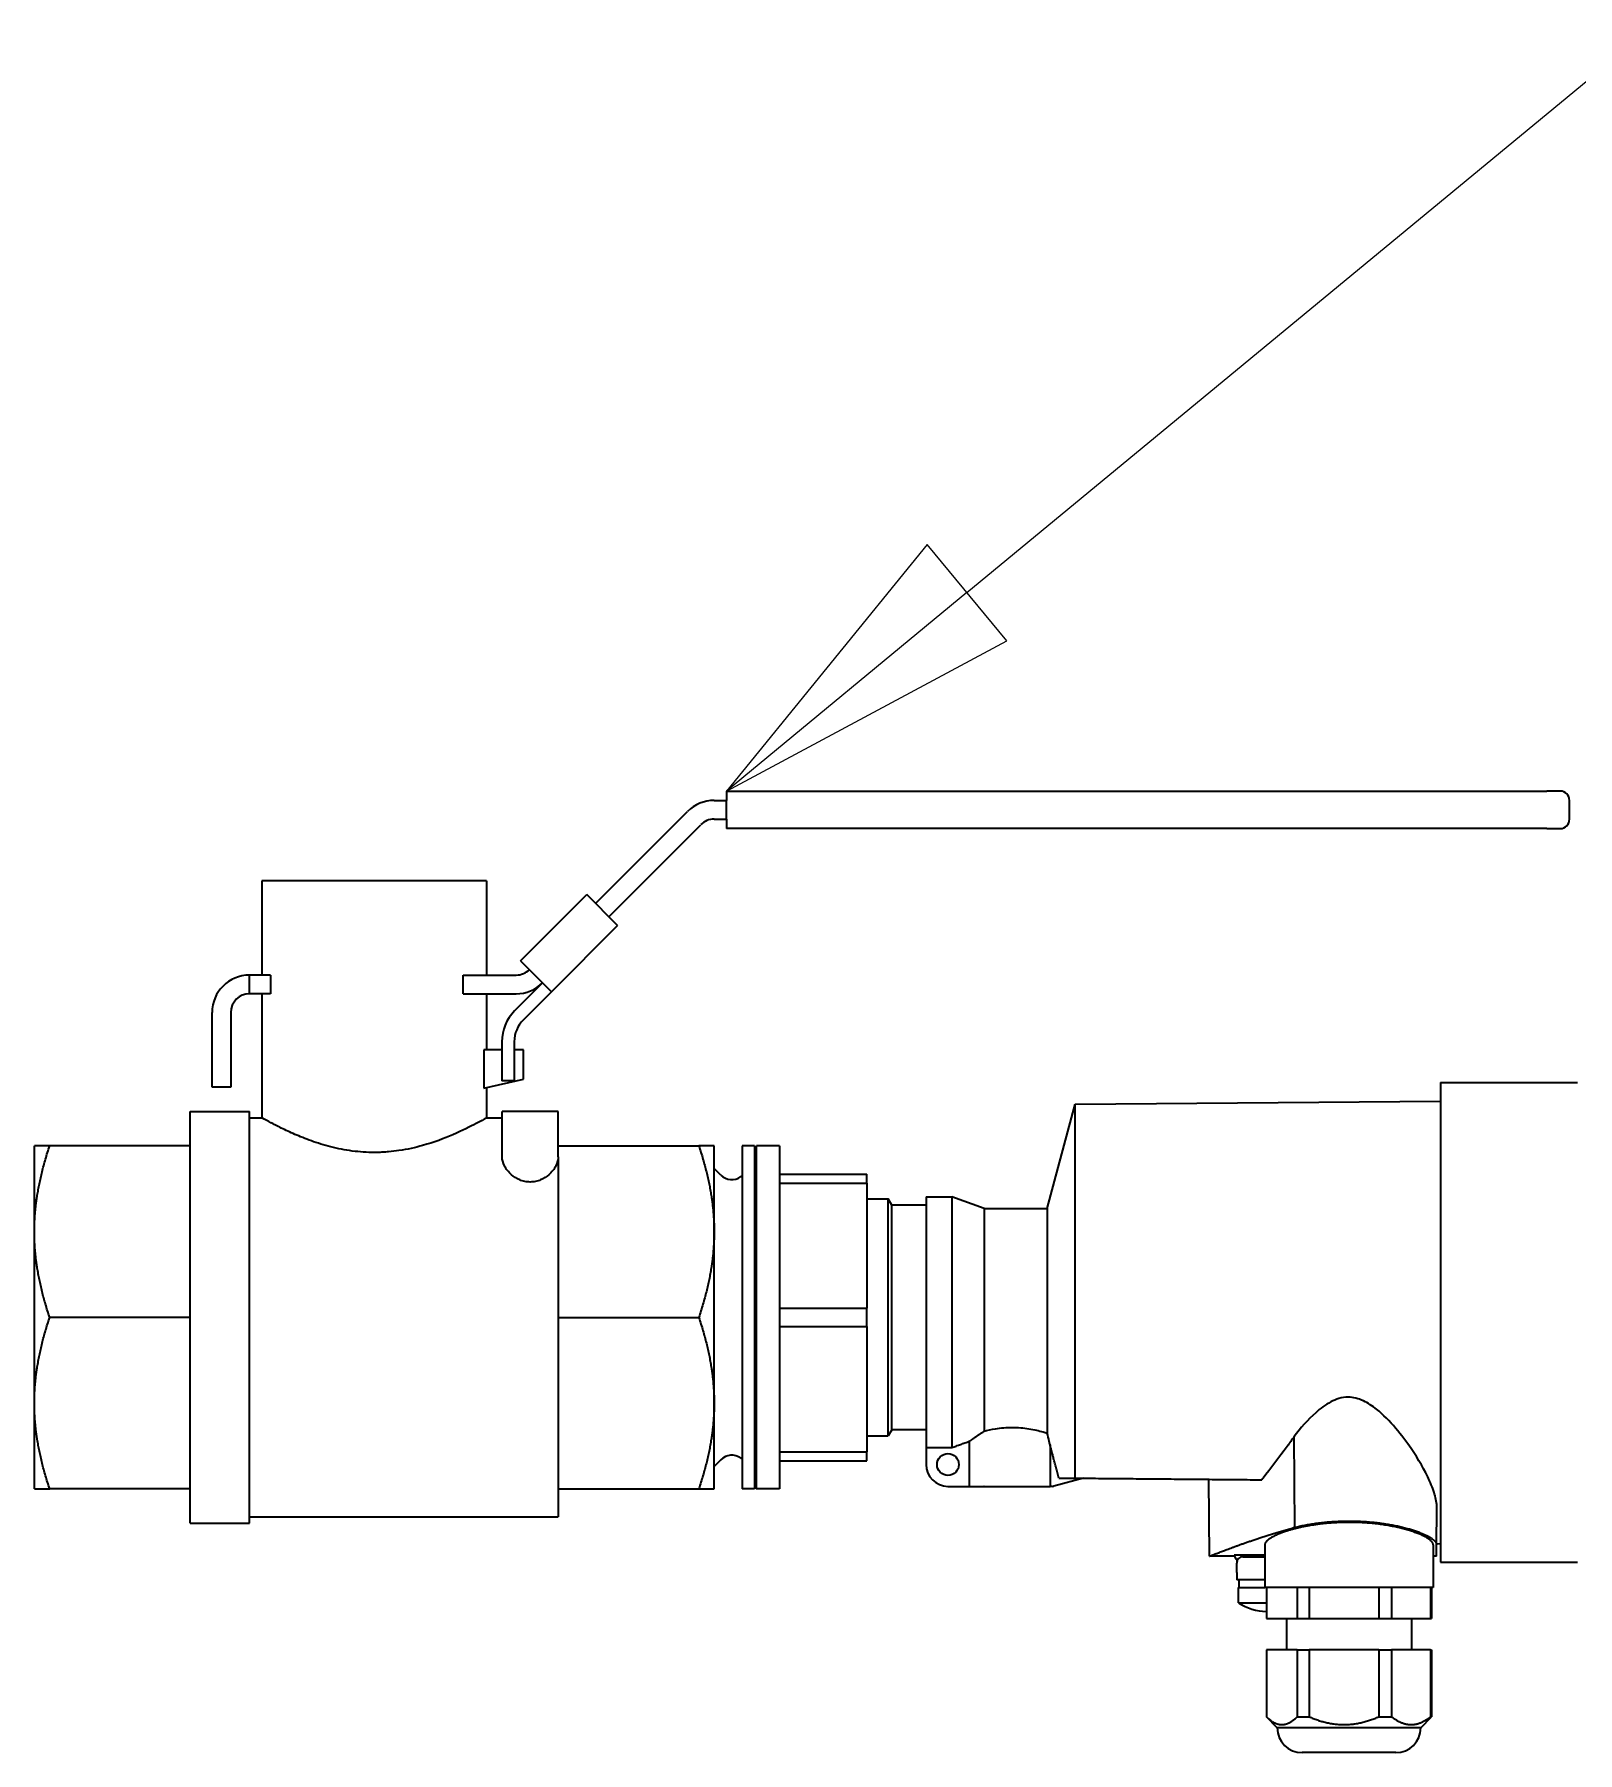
# Model space of a CAD drawing. Header units: millimetres. Extents: x 0 to 42050, y 0 to 29700.
# Drawn here: x 32366 to 32984, y 18280 to 18969 of the extents above; entities that cross this region are included whole.
import ezdxf

# ---------------------------------------------------------------- set-up
doc = ezdxf.new("R2010")
doc.units = ezdxf.units.MM
doc.header["$LTSCALE"] = 50
for name, color, linetype, lineweight in [('Hatch', 7, 'Continuous', 18), ('Symbol', 7, 'Continuous', 18), ('Visible', 7, 'Continuous', 35)]:
    doc.layers.add(name, color=color, linetype=linetype, lineweight=lineweight)
pattern_1 = [(116.24954, (0, 0), (-142.3791, -70.2122), [])]

# ---------------------------------------------------------------- blocks, each defined once
blk = doc.blocks.new('Balloon33')
at = {"layer": 'Symbol'}
for p, q in [((654.791, 374.899), (664.054, 382.547)), ((654.473, 375.284), (652.864, 373.307)), ((655.11, 374.513), (654.473, 375.284)), ((654.791, 374.899), (652.864, 373.307)), ((652.864, 373.307), (655.11, 374.513))]:
    blk.add_line(p, q, dxfattribs=at)
at = {"layer": 'Symbol', "flags": 128}
blk.add_lwpolyline([(654.473, 375.284), (652.864, 373.307), (655.11, 374.513), (654.473, 375.284)], dxfattribs=at)
at = {"layer": 'Symbol'}
blk.add_solid([(654.473, 375.284), (652.864, 373.307), (655.11, 374.513), (654.473, 375.284)], dxfattribs=at)

msp = doc.modelspace()

# ---------------------------------------------------------------- hatches: boundary and pattern name
at = {"layer": 'Hatch'}
h = msp.add_hatch(dxfattribs=at)
h.set_pattern_fill('ANSI31', color=256, scale=1270, angle=71.24954, style=0)
h.set_pattern_definition(pattern_1)
h.paths.add_polyline_path([(32365.72, 18508.91), (32365.72, 18514.67), (31843.98, 18514.67), (31792.35, 18513.05), (31792.35, 18508.91)])
h = msp.add_hatch(dxfattribs=at)
h.set_pattern_fill('ANSI31', color=256, scale=1270, angle=71.24954, style=0)
h.set_pattern_definition(pattern_1)
h.paths.add_polyline_path([(32365.72, 18394.02), (32365.72, 18399.78), (31792.35, 18399.78), (31792.35, 18395.64), (31843.98, 18394.02)])

# ---------------------------------------------------------------- linework, layer by layer
at = {"layer": 'Visible'}
for p, q in [((32638.19, 18661.6), (32643.19, 18661.6)), ((32643.19, 18665.35), (32971.99, 18665.35)), ((32643.19, 18665.35), (32643.19, 18661.6)), ((32643.19, 18654.1), (32643.19, 18661.6)), ((32977.36, 18665.35), (32971.99, 18665.35)), ((32981.11, 18654.1), (32981.11, 18661.6)), ((32590.69, 18620.31), (32627.58, 18657.2)), ((32638.19, 18654.1), (32643.19, 18654.1)), ((32643.19, 18654.1), (32643.19, 18650.35)), ((32595.99, 18615), (32632.88, 18651.9)), ((32971.99, 18650.35), (32643.19, 18650.35)), ((32971.99, 18650.35), (32977.36, 18650.35)), ((32546.97, 18629.35), (32456.97, 18629.35)), ((32456.97, 18629.35), (32456.97, 18591.6)), ((32546.97, 18629.35), (32546.97, 18591.6)), ((32560.64, 18597.33), (32587.15, 18623.84)), ((32589.8, 18621.19), (32587.15, 18623.84)), ((32596.87, 18614.12), (32589.8, 18621.19)), ((32599.53, 18611.47), (32596.87, 18614.12)), ((32599.53, 18611.47), (32573.01, 18584.95)), ((32560.64, 18597.33), (32563.29, 18594.68)), ((32563.29, 18594.68), (32570.36, 18587.6)), ((32460.35, 18591.6), (32451.97, 18591.6)), ((32451.97, 18584.1), (32451.97, 18591.6)), ((32460.35, 18591.6), (32460.35, 18584.1)), ((32537.59, 18584.1), (32537.59, 18591.6)), ((32537.59, 18591.6), (32558.87, 18591.6)), ((32569.47, 18588.49), (32558.24, 18577.25)), ((32570.36, 18587.6), (32573.01, 18584.95)), ((32460.35, 18584.1), (32451.97, 18584.1)), ((32456.97, 18584.1), (32456.97, 18534.35)), ((32537.59, 18584.1), (32558.87, 18584.1)), ((32546.97, 18584.1), (32546.97, 18561.6)), ((32573.01, 18584.95), (32561.78, 18573.72)), ((32436.97, 18546.6), (32436.97, 18576.6)), ((32444.47, 18576.6), (32444.47, 18546.6)), ((32553.11, 18564.88), (32553.11, 18549.26)), ((32558.11, 18564.88), (32558.11, 18549.26)), ((32553.11, 18561.6), (32545.85, 18561.6)), ((32545.85, 18561.6), (32545.85, 18546.31)), ((32561.76, 18561.6), (32558.11, 18561.6)), ((32561.76, 18549.9), (32561.76, 18561.6)), ((32444.47, 18546.6), (32436.97, 18546.6)), ((32545.85, 18546.31), (32561.76, 18549.9)), ((32546.97, 18546.57), (32546.97, 18534.35)), ((32558.11, 18549.26), (32553.11, 18549.26)), ((32929.45, 18548.56), (32929.45, 18356.2)), ((32929.45, 18548.56), (32984.36, 18548.56)), ((32771.73, 18498.01), (32782.94, 18539.84)), ((32782.94, 18539.84), (32929.45, 18541.12)), ((32782.94, 18389.93), (32782.94, 18539.84)), ((32428.22, 18371.85), (32428.22, 18536.85)), ((32428.22, 18536.85), (32451.97, 18536.85)), ((32451.97, 18371.85), (32451.97, 18536.85)), ((32451.97, 18534.35), (32456.97, 18534.35)), ((32546.97, 18534.35), (32553.22, 18534.35)), ((32575.72, 18536.85), (32553.22, 18536.85)), ((32553.22, 18518.72), (32553.22, 18536.85)), ((32575.72, 18518.72), (32575.72, 18536.85)), ((32365.72, 18488.72), (32365.72, 18523.1)), ((32371.86, 18523.1), (32365.72, 18523.1)), ((32428.22, 18523.1), (32371.86, 18523.1)), ((32575.72, 18523.1), (32632.08, 18523.1)), ((32638.22, 18523.1), (32632.08, 18523.1)), ((32638.22, 18488.72), (32638.22, 18523.1)), ((32649.43, 18523.1), (32649.43, 18385.6)), ((32654.43, 18523.1), (32649.43, 18523.1)), ((32654.43, 18522.35), (32655.18, 18523.1)), ((32654.43, 18523.1), (32654.43, 18385.6)), ((32655.18, 18385.6), (32655.18, 18523.1)), ((32664.43, 18523.1), (32655.18, 18523.1)), ((32664.43, 18523.1), (32664.43, 18385.6)), ((32575.72, 18518.72), (32575.72, 18374.35)), ((32640.9, 18511.43), (32638.22, 18514.1)), ((32648.98, 18510.78), (32649.43, 18511.1)), ((32664.43, 18511.85), (32699.43, 18511.85)), ((32699.43, 18508.16), (32699.43, 18511.85)), ((32664.43, 18508.16), (32699.43, 18508.16)), ((32699.43, 18508.16), (32699.43, 18458.03)), ((32723.2, 18502.7), (32723.2, 18402.17)), ((32723.2, 18502.7), (32733.53, 18502.7)), ((32733.53, 18502.7), (32733.53, 18402.17)), ((32746.41, 18498.01), (32733.53, 18502.7)), ((32699.43, 18501.85), (32707.98, 18501.85)), ((32707.98, 18406.85), (32707.98, 18501.85)), ((32709.43, 18499.35), (32707.98, 18501.85)), ((32709.43, 18409.35), (32709.43, 18499.35)), ((32723.2, 18499.35), (32709.43, 18499.35)), ((32746.41, 18498.01), (32746.41, 18408.76)), ((32746.41, 18498.01), (32771.73, 18498.01)), ((32771.73, 18498.01), (32771.73, 18407.97)), ((32365.72, 18419.97), (32365.72, 18488.72)), ((32638.22, 18419.97), (32638.22, 18488.72)), ((32428.22, 18454.35), (32371.86, 18454.35)), ((32575.72, 18454.35), (32632.08, 18454.35)), ((32664.43, 18458.03), (32699.43, 18458.03)), ((32699.43, 18450.66), (32699.43, 18458.03)), ((32664.43, 18450.66), (32699.43, 18450.66)), ((32699.43, 18450.66), (32699.43, 18400.53)), ((32365.72, 18385.6), (32365.72, 18419.97)), ((32638.22, 18385.6), (32638.22, 18419.97)), ((32699.43, 18406.85), (32707.98, 18406.85)), ((32709.43, 18409.35), (32707.98, 18406.85)), ((32723.2, 18409.35), (32709.43, 18409.35)), ((32870.96, 18370.21), (32870.75, 18406.64)), ((32664.43, 18400.53), (32699.43, 18400.53)), ((32699.43, 18396.85), (32699.43, 18400.53)), ((32723.2, 18402.17), (32733.53, 18402.17)), ((32723.2, 18402.17), (32723.2, 18395.38)), ((32740.48, 18404.7), (32740.48, 18386.63)), ((32772.86, 18403.33), (32772.86, 18386.63)), ((32640.9, 18397.26), (32638.22, 18394.59)), ((32648.98, 18397.91), (32649.43, 18397.59)), ((32664.43, 18396.85), (32699.43, 18396.85)), ((32365.72, 18385.6), (32371.86, 18385.6)), ((32428.22, 18385.6), (32371.86, 18385.6)), ((32575.72, 18385.6), (32632.08, 18385.6)), ((32632.08, 18385.6), (32638.22, 18385.6)), ((32654.43, 18385.6), (32649.43, 18385.6)), ((32654.43, 18386.35), (32655.18, 18385.6)), ((32664.43, 18385.6), (32655.18, 18385.6)), ((32731.95, 18386.63), (32740.48, 18386.63)), ((32740.48, 18386.63), (32772.86, 18386.63)), ((32746.45, 18386.57), (32746.39, 18386.63)), ((32746.45, 18386.57), (32768.95, 18386.57)), ((32768.95, 18386.57), (32769.02, 18386.63)), ((32773.77, 18386.63), (32772.86, 18386.63)), ((32786.29, 18389.9), (32774.42, 18386.72)), ((32776.39, 18389.98), (32782.94, 18389.93)), ((32836.84, 18358.63), (32836.57, 18389.46)), ((32428.22, 18371.85), (32451.97, 18371.85)), ((32451.97, 18374.35), (32575.72, 18374.35)), ((32927.85, 18363.19), (32927.98, 18377.45)), ((32846.94, 18358.63), (32836.84, 18358.63)), ((32858.95, 18359), (32846.73, 18359)), ((32847.68, 18357.35), (32846.73, 18359)), ((32850.2, 18358.38), (32858.95, 18358.38)), ((32858.95, 18363.19), (32858.95, 18346.13)), ((32926.45, 18363.19), (32926.45, 18346.13)), ((32927.81, 18358.63), (32926.45, 18358.63)), ((32927.81, 18358.63), (32927.85, 18363.19)), ((32927.86, 18363.66), (32929.45, 18363.65)), ((32848.18, 18357.35), (32847.68, 18357.35)), ((32847.7, 18357.35), (32847.7, 18355.88)), ((32847.7, 18352.13), (32847.7, 18355.88)), ((32847.7, 18352.13), (32847.7, 18349.13)), ((32929.45, 18356.2), (32984.36, 18356.2)), ((32858.95, 18349.13), (32847.7, 18349.13)), ((32848.47, 18346.13), (32858.95, 18346.13)), ((32848.47, 18339.88), (32848.47, 18346.13)), ((32848.7, 18346.13), (32848.7, 18349.13)), ((32926.45, 18346.13), (32858.95, 18346.13)), ((32859.58, 18346.13), (32859.58, 18333.63)), ((32859.58, 18346.13), (32859.58, 18333.63)), ((32871.98, 18346.13), (32871.98, 18333.63)), ((32876.69, 18346.13), (32876.69, 18333.63)), ((32904.72, 18346.13), (32904.72, 18333.63)), ((32909.81, 18346.13), (32909.81, 18333.63)), ((32925.44, 18346.13), (32925.44, 18333.63)), ((32925.83, 18346.13), (32925.83, 18333.63)), ((32848.47, 18339.88), (32859.58, 18339.88)), ((32859.58, 18333.63), (32871.98, 18333.63)), ((32859.58, 18333.63), (32859.58, 18333.63)), ((32867.7, 18333.63), (32867.7, 18321.13)), ((32871.98, 18333.63), (32876.69, 18333.63)), ((32876.69, 18333.63), (32904.72, 18333.63)), ((32904.72, 18333.63), (32909.81, 18333.63)), ((32909.81, 18333.63), (32925.44, 18333.63)), ((32917.7, 18333.63), (32917.7, 18321.13)), ((32925.44, 18333.63), (32925.83, 18333.63)), ((32859.58, 18321.13), (32859.58, 18294.26)), ((32859.58, 18321.13), (32859.58, 18321.13)), ((32871.98, 18321.13), (32859.58, 18321.13)), ((32859.58, 18321.13), (32859.58, 18294.26)), ((32871.98, 18321.13), (32871.98, 18294.26)), ((32871.98, 18321.13), (32876.69, 18321.13)), ((32876.69, 18321.13), (32876.69, 18294.26)), ((32904.72, 18321.13), (32876.69, 18321.13)), ((32904.72, 18321.13), (32904.72, 18294.26)), ((32904.72, 18321.13), (32909.81, 18321.13)), ((32909.81, 18321.13), (32909.81, 18294.26)), ((32925.44, 18321.13), (32909.81, 18321.13)), ((32925.44, 18321.13), (32925.83, 18321.13)), ((32925.44, 18321.13), (32925.44, 18294.26)), ((32925.83, 18321.13), (32925.83, 18294.26)), ((32859.58, 18294.26), (32859.58, 18294.26)), ((32863.95, 18289.88), (32859.58, 18294.26)), ((32921.45, 18289.88), (32863.95, 18289.88)), ((32871.98, 18294.26), (32876.69, 18294.26)), ((32904.72, 18294.26), (32909.81, 18294.26)), ((32921.45, 18289.88), (32925.83, 18294.26)), ((32925.44, 18294.26), (32925.83, 18294.26)), ((32911.45, 18279.88), (32873.95, 18279.88))]:
    msp.add_line(p, q, dxfattribs=at)
msp.add_circle((32731.95, 18395.38), 4.37, dxfattribs=at)
for centre, radius, start, end in [((32638.19, 18646.6), 15, 90, 135), ((32977.36, 18661.6), 3.75, 0, 90), ((32638.19, 18646.6), 7.5, 90, 135), ((32977.36, 18654.1), 3.75, 270, 0), ((32558.87, 18599.1), 7.5, 270, 315), ((32451.97, 18576.6), 15, 90, 180), ((32558.87, 18599.1), 15, 270, 315), ((32451.97, 18576.6), 7.5, 90, 180), ((32570.61, 18564.88), 17.5, 135, 180), ((32570.61, 18564.88), 12.5, 135, 180), ((32645.32, 18515.85), 6.25, 225, 305.87898), ((32645.32, 18392.85), 6.25, 54.12102, 135), ((32731.95, 18395.38), 8.75, 180, 270), ((32773.77, 18389.13), 2.5, 270, 285), ((32850.2, 18355.88), 2.5, 90, 180), ((32860.2, 18358.19), 21.74, 237.34019, 268.35267), ((32873.95, 18289.88), 10, 180, 270), ((32911.45, 18289.88), 10, 270, 0)]:
    msp.add_arc(centre, radius, start, end, dxfattribs=at)
for points, knots in [([(32546.97, 18534.35), (32546.97, 18534.35), (32546.97, 18534.34), (32546.96, 18534.34), (32546.94, 18534.32), (32546.84, 18534.27), (32546.74, 18534.21), (32546.01, 18533.8), (32544.73, 18533.09), (32540.53, 18530.88), (32537.35, 18529.27), (32529.97, 18526.1), (32525.88, 18524.54), (32518.36, 18522.43), (32515.18, 18521.72), (32510.5, 18521.02), (32509.12, 18520.86), (32506.94, 18520.67), (32506.15, 18520.62), (32504.69, 18520.54), (32504.03, 18520.52), (32502.9, 18520.49), (32502.44, 18520.49), (32501.97, 18520.49), (32499.07, 18520.49), (32496.09, 18520.69), (32490.22, 18521.46), (32487.33, 18522.04), (32481.81, 18523.44), (32479.19, 18524.27), (32474.34, 18525.99), (32472.12, 18526.89), (32468.2, 18528.59), (32466.35, 18529.46), (32463.07, 18531.07), (32461.64, 18531.81), (32459.32, 18533.04), (32458.43, 18533.53), (32457.26, 18534.18), (32456.97, 18534.35), (32456.97, 18534.35)], [-19.608559, -19.608559, -19.608559, -19.608559, -19.580549, -19.580549, -19.505702, -19.505702, -19.376123, -19.376123, -18.821894, -18.821894, -18.144076, -18.144076, -17.524844, -17.524844, -17.112859, -17.112859, -16.943039, -16.943039, -16.84792, -16.84792, -16.767719, -16.767719, -16.712281, -16.712281, -16.712281, -16.363285, -16.363285, -16.014288, -16.014288, -15.665292, -15.665292, -15.316295, -15.316295, -14.968947, -14.968947, -14.621598, -14.621598, -14.27425, -14.27425, -13.926901, -13.926901, -13.926901, -13.926901]), ([(32575.72, 18518.72), (32575.72, 18517.6), (32575.4, 18516.33), (32574.11, 18513.84), (32573.15, 18512.61), (32571.08, 18510.81), (32569.94, 18510.04), (32568, 18509.23), (32567.32, 18509.01), (32565.91, 18508.72), (32565.19, 18508.64), (32564.47, 18508.64), (32563.76, 18508.64), (32563.04, 18508.72), (32561.63, 18509.01), (32560.95, 18509.23), (32559.01, 18510.04), (32557.87, 18510.81), (32555.8, 18512.61), (32554.84, 18513.84), (32553.55, 18516.33), (32553.22, 18517.6), (32553.22, 18518.72)], [-0.795076, -0.795076, -0.795076, -0.795076, -0.56861, -0.56861, -0.342144, -0.342144, -0.171072, -0.171072, -0.085536, -0.085536, 0, 0, 0, 0.085536, 0.085536, 0.171072, 0.171072, 0.342144, 0.342144, 0.56861, 0.56861, 0.795076, 0.795076, 0.795076, 0.795076]), ([(32927.98, 18377.45), (32927.98, 18377.48), (32927.98, 18377.52), (32927.98, 18379.13), (32927.72, 18380.88), (32926.71, 18384.67), (32925.97, 18386.7), (32923.17, 18393.01), (32920.52, 18397.55), (32915.86, 18404.34), (32913.75, 18407.19), (32909.03, 18412.71), (32906.45, 18415.39), (32902.19, 18418.79), (32900.4, 18420.03), (32896.53, 18421.83), (32894.44, 18422.37), (32889.77, 18422.39), (32887.5, 18421.6), (32883.23, 18419.34), (32881.26, 18417.84), (32876.16, 18413.28), (32873.26, 18409.9), (32870.75, 18406.64)], [2.211981, 2.211981, 2.211981, 2.211981, 2.219811, 2.219811, 2.572206, 2.572206, 2.924601, 2.924601, 3.629391, 3.629391, 4.061015, 4.061015, 4.49264, 4.49264, 4.736224, 4.736224, 4.979809, 4.979809, 5.296872, 5.296872, 5.613936, 5.613936, 6.15154, 6.15154, 6.15154, 6.15154]), ([(32740.48, 18404.7), (32740.53, 18404.74), (32740.58, 18404.77), (32740.64, 18404.82), (32740.7, 18404.86), (32740.76, 18404.91), (32740.83, 18404.96), (32740.9, 18405.01), (32740.98, 18405.06), (32741.06, 18405.12), (32741.14, 18405.18), (32741.23, 18405.24), (32741.32, 18405.3), (32741.41, 18405.37), (32741.5, 18405.44), (32741.6, 18405.51), (32741.7, 18405.58), (32741.81, 18405.65), (32741.92, 18405.73), (32742.03, 18405.81), (32742.15, 18405.89), (32742.27, 18405.98), (32742.39, 18406.06), (32742.51, 18406.15), (32742.64, 18406.24), (32742.77, 18406.33), (32742.9, 18406.42), (32743.03, 18406.51), (32743.17, 18406.61), (32743.31, 18406.7), (32743.45, 18406.8), (32743.6, 18406.9), (32743.74, 18407), (32743.9, 18407.1), (32744.05, 18407.2), (32744.2, 18407.31), (32744.36, 18407.41), (32744.52, 18407.52), (32744.68, 18407.63), (32744.84, 18407.74), (32745.01, 18407.85), (32745.18, 18407.96), (32745.35, 18408.07), (32745.52, 18408.18), (32745.69, 18408.3), (32745.87, 18408.41), (32746.05, 18408.53), (32746.23, 18408.64), (32746.41, 18408.76)], [0, 0, 0, 0, 0.319264, 0.319264, 0.319264, 0.638783, 0.638783, 0.638783, 0.958102, 0.958102, 0.958102, 1.277433, 1.277433, 1.277433, 1.597583, 1.597583, 1.597583, 1.918332, 1.918332, 1.918332, 2.239368, 2.239368, 2.239368, 2.560315, 2.560315, 2.560315, 2.880748, 2.880748, 2.880748, 3.200219, 3.200219, 3.200219, 3.51956, 3.51956, 3.51956, 3.839389, 3.839389, 3.839389, 4.159503, 4.159503, 4.159503, 4.479652, 4.479652, 4.479652, 4.799556, 4.799556, 4.799556, 5.118907, 5.118907, 5.118907, 5.118907]), ([(32746.41, 18408.76), (32747.74, 18409.11), (32749.3, 18409.45), (32753.13, 18410.05), (32755.48, 18410.25), (32759.93, 18410.25), (32762.28, 18410.05), (32766.58, 18409.37), (32768.53, 18408.9), (32770.66, 18408.3), (32771.22, 18408.14), (32771.73, 18407.97)], [1.65902, 1.65902, 1.65902, 1.65902, 1.866579, 1.866579, 2.133362, 2.133362, 2.400145, 2.400145, 2.666928, 2.666928, 2.767897, 2.767897, 2.767897, 2.767897]), ([(32772.86, 18403.33), (32772.75, 18403.77), (32772.64, 18404.22), (32772.27, 18405.77), (32772, 18406.87), (32771.73, 18407.97)], [2.9796233, 2.9796233, 2.9796233, 2.9796233, 3.0341815, 3.0341815, 3.1663388, 3.1663388, 3.1663388, 3.1663388]), ([(32870.75, 18406.64), (32869.82, 18405.29), (32868.88, 18403.96), (32864.61, 18398.04), (32861.31, 18393.76), (32858.08, 18389.71), (32857.91, 18389.49), (32857.73, 18389.27)], [2.042814, 2.042814, 2.042814, 2.042814, 2.254897, 2.254897, 3.00653, 3.00653, 3.049023, 3.049023, 3.049023, 3.049023]), ([(32733.53, 18402.17), (32733.82, 18402.27), (32734.11, 18402.38), (32734.4, 18402.48), (32734.69, 18402.59), (32734.98, 18402.7), (32735.27, 18402.8), (32735.85, 18403.01), (32736.43, 18403.22), (32737.01, 18403.43), (32737.59, 18403.65), (32738.17, 18403.86), (32738.75, 18404.07), (32739.33, 18404.28), (32739.9, 18404.49), (32740.48, 18404.7)], [0, 0, 0, 0, 0.369926, 0.369926, 0.369926, 0.739852, 0.739852, 0.739852, 1.479703, 1.479703, 1.479703, 2.219553, 2.219553, 2.219553, 2.959404, 2.959404, 2.959404, 2.959404]), ([(32892.7, 18372.2), (32892.39, 18372.2), (32892.09, 18372.2), (32891.78, 18372.2), (32891.47, 18372.2), (32891.16, 18372.19), (32890.86, 18372.19), (32890.55, 18372.18), (32890.24, 18372.17), (32889.94, 18372.17), (32889.63, 18372.16), (32889.32, 18372.15), (32889.02, 18372.14), (32888.41, 18372.11), (32887.8, 18372.08), (32887.19, 18372.05), (32886.89, 18372.03), (32886.58, 18372.01), (32886.28, 18371.99), (32885.98, 18371.97), (32885.68, 18371.95), (32885.38, 18371.93), (32885.08, 18371.91), (32884.78, 18371.88), (32884.48, 18371.86), (32884.19, 18371.83), (32883.89, 18371.81), (32883.6, 18371.78), (32883.01, 18371.72), (32882.42, 18371.66), (32881.84, 18371.59), (32881.55, 18371.56), (32881.26, 18371.53), (32880.97, 18371.49), (32880.69, 18371.46), (32880.4, 18371.42), (32880.12, 18371.38), (32879.83, 18371.34), (32879.55, 18371.3), (32879.27, 18371.26), (32878.99, 18371.22), (32878.71, 18371.18), (32878.43, 18371.14), (32878.15, 18371.1), (32877.88, 18371.05), (32877.6, 18371.01), (32877.33, 18370.96), (32877.06, 18370.92), (32876.79, 18370.87), (32876.52, 18370.83), (32876.26, 18370.78), (32875.99, 18370.73), (32875.86, 18370.7), (32875.73, 18370.68), (32875.6, 18370.66), (32875.47, 18370.63), (32875.34, 18370.61), (32875.21, 18370.58), (32874.95, 18370.53), (32874.69, 18370.48), (32874.43, 18370.43), (32874.18, 18370.37), (32873.92, 18370.32), (32873.67, 18370.27), (32873.42, 18370.21), (32873.17, 18370.16), (32872.92, 18370.1), (32872.68, 18370.04), (32872.43, 18369.99), (32872.19, 18369.93), (32871.95, 18369.87), (32871.71, 18369.81), (32871.47, 18369.75), (32871.24, 18369.7), (32871, 18369.64), (32870.77, 18369.57), (32870.54, 18369.51), (32870.31, 18369.45), (32870.08, 18369.39), (32869.86, 18369.33), (32869.64, 18369.27), (32869.42, 18369.2), (32869.2, 18369.14), (32868.98, 18369.08), (32868.76, 18369.01), (32868.55, 18368.95), (32868.34, 18368.88), (32868.13, 18368.82), (32867.92, 18368.75), (32867.72, 18368.69), (32867.52, 18368.62), (32867.32, 18368.56), (32867.12, 18368.49), (32866.92, 18368.42), (32866.61, 18368.32), (32866.3, 18368.21), (32866.01, 18368.1), (32865.86, 18368.05), (32865.71, 18367.99), (32865.57, 18367.94), (32865.42, 18367.88), (32865.28, 18367.83), (32865.14, 18367.77), (32864.86, 18367.66), (32864.59, 18367.55), (32864.33, 18367.44), (32864.06, 18367.33), (32863.81, 18367.22), (32863.56, 18367.1), (32863.32, 18366.99), (32863.08, 18366.88), (32862.85, 18366.77), (32862.63, 18366.65), (32862.41, 18366.54), (32862.2, 18366.43), (32861.99, 18366.32), (32861.79, 18366.2), (32861.6, 18366.09), (32861.41, 18365.98), (32861.23, 18365.87), (32861.06, 18365.75), (32860.89, 18365.64), (32860.73, 18365.53), (32860.58, 18365.42), (32860.43, 18365.31), (32860.29, 18365.2), (32860.17, 18365.09), (32860.1, 18365.04), (32860.04, 18364.99), (32859.98, 18364.93), (32859.92, 18364.88), (32859.86, 18364.82), (32859.81, 18364.77), (32859.7, 18364.66), (32859.6, 18364.56), (32859.51, 18364.45), (32859.43, 18364.35), (32859.35, 18364.25), (32859.28, 18364.14), (32859.21, 18364.04), (32859.16, 18363.94), (32859.11, 18363.84), (32859.06, 18363.74), (32859.03, 18363.64), (32859, 18363.54), (32858.97, 18363.44), (32858.96, 18363.35), (32858.95, 18363.25), (32858.95, 18363.23), (32858.95, 18363.21), (32858.95, 18363.19)], [0, 0, 0, 0, 0.369332, 0.369332, 0.369332, 0.738618, 0.738618, 0.738618, 1.107837, 1.107837, 1.107837, 1.477184, 1.477184, 1.477184, 2.215745, 2.215745, 2.215745, 2.585145, 2.585145, 2.585145, 2.954702, 2.954702, 2.954702, 3.324266, 3.324266, 3.324266, 3.693685, 3.693685, 3.693685, 4.432712, 4.432712, 4.432712, 4.80289, 4.80289, 4.80289, 5.173365, 5.173365, 5.173365, 5.543997, 5.543997, 5.543997, 5.914638, 5.914638, 5.914638, 6.285139, 6.285139, 6.285139, 6.655349, 6.655349, 6.655349, 7.025116, 7.025116, 7.025116, 7.209787, 7.209787, 7.209787, 7.394453, 7.394453, 7.394453, 7.764405, 7.764405, 7.764405, 8.135109, 8.135109, 8.135109, 8.506462, 8.506462, 8.506462, 8.878349, 8.878349, 8.878349, 9.250646, 9.250646, 9.250646, 9.623222, 9.623222, 9.623222, 9.99594, 9.99594, 9.99594, 10.368661, 10.368661, 10.368661, 10.74124, 10.74124, 10.74124, 11.113535, 11.113535, 11.113535, 11.485403, 11.485403, 11.485403, 11.856705, 11.856705, 11.856705, 12.453779, 12.453779, 12.453779, 12.751525, 12.751525, 12.751525, 13.049565, 13.049565, 13.049565, 13.647173, 13.647173, 13.647173, 14.24642, 14.24642, 14.24642, 14.846789, 14.846789, 14.846789, 15.447733, 15.447733, 15.447733, 16.048688, 16.048688, 16.048688, 16.649091, 16.649091, 16.649091, 17.248396, 17.248396, 17.248396, 17.84609, 17.84609, 17.84609, 18.144185, 18.144185, 18.144185, 18.441858, 18.441858, 18.441858, 19.037777, 19.037777, 19.037777, 19.634219, 19.634219, 19.634219, 20.230638, 20.230638, 20.230638, 20.826496, 20.826496, 20.826496, 21.421676, 21.421676, 21.421676, 21.55705, 21.55705, 21.55705, 21.55705]), ([(32870.96, 18370.21), (32871.28, 18370.29), (32871.6, 18370.37), (32871.93, 18370.44), (32872.26, 18370.52), (32872.59, 18370.6), (32872.93, 18370.67), (32873.27, 18370.74), (32873.61, 18370.82), (32873.96, 18370.89), (32874.3, 18370.96), (32874.66, 18371.03), (32875.01, 18371.1), (32875.37, 18371.16), (32875.73, 18371.23), (32876.09, 18371.3), (32876.45, 18371.36), (32876.82, 18371.42), (32877.19, 18371.48), (32877.56, 18371.54), (32877.94, 18371.6), (32878.31, 18371.66), (32878.69, 18371.72), (32879.07, 18371.77), (32879.45, 18371.82), (32879.84, 18371.88), (32880.22, 18371.93), (32880.61, 18371.98), (32881, 18372.03), (32881.39, 18372.07), (32881.78, 18372.12), (32882.17, 18372.16), (32882.57, 18372.2), (32882.96, 18372.24), (32883.36, 18372.28), (32883.75, 18372.32), (32884.15, 18372.35), (32884.56, 18372.39), (32884.96, 18372.42), (32885.37, 18372.45), (32885.77, 18372.48), (32886.18, 18372.51), (32886.59, 18372.53), (32887, 18372.56), (32887.41, 18372.58), (32887.82, 18372.6), (32888.24, 18372.62), (32888.65, 18372.64), (32889.07, 18372.65), (32889.48, 18372.67), (32889.9, 18372.68), (32890.31, 18372.69), (32890.73, 18372.7), (32891.15, 18372.71), (32891.56, 18372.71), (32891.98, 18372.72), (32892.4, 18372.72), (32892.81, 18372.72), (32893.23, 18372.72), (32893.65, 18372.72), (32894.06, 18372.71), (32894.48, 18372.7), (32894.89, 18372.7), (32895.3, 18372.68), (32895.51, 18372.68), (32895.72, 18372.67), (32895.92, 18372.67), (32896.13, 18372.66), (32896.33, 18372.65), (32896.54, 18372.65), (32896.95, 18372.63), (32897.36, 18372.61), (32897.77, 18372.59), (32898.18, 18372.57), (32898.59, 18372.55), (32899, 18372.52), (32899.41, 18372.49), (32899.82, 18372.47), (32900.22, 18372.43), (32900.63, 18372.4), (32901.03, 18372.37), (32901.44, 18372.33), (32901.84, 18372.3), (32902.24, 18372.26), (32902.64, 18372.22), (32903.04, 18372.18), (32903.43, 18372.14), (32903.83, 18372.09), (32904.22, 18372.05), (32904.61, 18372), (32905, 18371.95), (32905.39, 18371.9), (32905.77, 18371.85), (32906.15, 18371.8), (32906.54, 18371.74), (32906.91, 18371.69), (32907.29, 18371.63), (32907.66, 18371.57), (32908.03, 18371.51), (32908.4, 18371.45), (32909.13, 18371.33), (32909.85, 18371.2), (32910.55, 18371.07), (32910.91, 18371), (32911.26, 18370.93), (32911.6, 18370.86), (32911.95, 18370.78), (32912.29, 18370.71), (32912.63, 18370.64), (32912.97, 18370.56), (32913.3, 18370.48), (32913.63, 18370.41), (32913.96, 18370.33), (32914.28, 18370.25), (32914.6, 18370.17), (32914.92, 18370.09), (32915.24, 18370.01), (32915.55, 18369.92), (32915.86, 18369.84), (32916.17, 18369.76), (32916.47, 18369.67), (32916.77, 18369.59), (32917.06, 18369.5), (32917.35, 18369.42), (32917.64, 18369.33), (32917.93, 18369.24), (32918.21, 18369.15), (32918.49, 18369.06), (32918.76, 18368.98), (32919.03, 18368.89), (32919.16, 18368.84), (32919.3, 18368.8), (32919.43, 18368.75), (32919.56, 18368.71), (32919.69, 18368.66), (32919.82, 18368.62), (32920.07, 18368.52), (32920.32, 18368.43), (32920.57, 18368.34), (32920.82, 18368.25), (32921.06, 18368.16), (32921.3, 18368.06), (32921.53, 18367.97), (32921.76, 18367.88), (32921.99, 18367.78), (32922.21, 18367.69), (32922.43, 18367.59), (32922.64, 18367.5), (32922.86, 18367.4), (32923.06, 18367.31), (32923.26, 18367.21), (32923.46, 18367.12), (32923.66, 18367.02), (32923.85, 18366.93), (32924.04, 18366.83), (32924.22, 18366.74), (32924.39, 18366.64), (32924.57, 18366.55), (32924.74, 18366.45), (32924.9, 18366.36), (32925.06, 18366.26), (32925.22, 18366.17), (32925.37, 18366.07), (32925.52, 18365.98), (32925.66, 18365.89), (32925.8, 18365.79), (32925.93, 18365.7), (32926.06, 18365.61), (32926.19, 18365.52), (32926.25, 18365.47), (32926.31, 18365.42), (32926.36, 18365.38), (32926.42, 18365.33), (32926.48, 18365.29), (32926.53, 18365.24), (32926.64, 18365.15), (32926.75, 18365.06), (32926.84, 18364.97), (32926.94, 18364.88), (32927.03, 18364.79), (32927.11, 18364.7), (32927.19, 18364.61), (32927.27, 18364.52), (32927.34, 18364.44), (32927.41, 18364.35), (32927.47, 18364.26), (32927.52, 18364.17), (32927.58, 18364.09), (32927.63, 18364), (32927.67, 18363.92), (32927.71, 18363.84), (32927.74, 18363.75), (32927.77, 18363.67), (32927.8, 18363.59), (32927.82, 18363.51), (32927.83, 18363.43), (32927.85, 18363.34), (32927.85, 18363.27), (32927.85, 18363.19)], [0, 0, 0, 0, 0.497033, 0.497033, 0.497033, 0.995546, 0.995546, 0.995546, 1.495214, 1.495214, 1.495214, 1.995696, 1.995696, 1.995696, 2.496645, 2.496645, 2.496645, 2.997711, 2.997711, 2.997711, 3.498553, 3.498553, 3.498553, 3.998844, 3.998844, 3.998844, 4.498277, 4.498277, 4.498277, 4.996575, 4.996575, 4.996575, 5.493499, 5.493499, 5.493499, 5.990562, 5.990562, 5.990562, 6.489122, 6.489122, 6.489122, 6.988856, 6.988856, 6.988856, 7.489412, 7.489412, 7.489412, 7.990425, 7.990425, 7.990425, 8.49152, 8.49152, 8.49152, 8.992322, 8.992322, 8.992322, 9.49247, 9.49247, 9.49247, 9.991617, 9.991617, 9.991617, 10.489447, 10.489447, 10.489447, 10.73778, 10.73778, 10.73778, 10.986052, 10.986052, 10.986052, 11.483724, 11.483724, 11.483724, 11.9827, 11.9827, 11.9827, 12.482694, 12.482694, 12.482694, 12.983388, 12.983388, 12.983388, 13.48444, 13.48444, 13.48444, 13.985492, 13.985492, 13.985492, 14.486179, 14.486179, 14.486179, 14.986134, 14.986134, 14.986134, 15.485003, 15.485003, 15.485003, 15.982444, 15.982444, 15.982444, 16.977056, 16.977056, 16.977056, 17.476159, 17.476159, 17.476159, 17.976163, 17.976163, 17.976163, 18.476785, 18.476785, 18.476785, 18.97772, 18.97772, 18.97772, 19.478652, 19.478652, 19.478652, 19.979255, 19.979255, 19.979255, 20.479202, 20.479202, 20.479202, 20.978172, 20.978172, 20.978172, 21.475853, 21.475853, 21.475853, 21.724121, 21.724121, 21.724121, 21.972446, 21.972446, 21.972446, 22.470175, 22.470175, 22.470175, 22.969147, 22.969147, 22.969147, 23.469105, 23.469105, 23.469105, 23.969769, 23.969769, 23.969769, 24.470851, 24.470851, 24.470851, 24.97205, 24.97205, 24.97205, 25.473065, 25.473065, 25.473065, 25.973598, 25.973598, 25.973598, 26.473358, 26.473358, 26.473358, 26.972066, 26.972066, 26.972066, 27.469467, 27.469467, 27.469467, 27.71765, 27.71765, 27.71765, 27.96591, 27.96591, 27.96591, 28.462855, 28.462855, 28.462855, 28.960125, 28.960125, 28.960125, 29.45743, 29.45743, 29.45743, 29.954485, 29.954485, 29.954485, 30.451011, 30.451011, 30.451011, 30.947254, 30.947254, 30.947254, 31.443467, 31.443467, 31.443467, 31.939661, 31.939661, 31.939661, 31.939661]), ([(32926.45, 18363.19), (32926.45, 18363.23), (32926.45, 18363.28), (32926.44, 18363.32), (32926.44, 18363.41), (32926.42, 18363.5), (32926.39, 18363.59), (32926.36, 18363.68), (32926.33, 18363.77), (32926.29, 18363.86), (32926.24, 18363.95), (32926.19, 18364.04), (32926.13, 18364.14), (32926.1, 18364.18), (32926.06, 18364.23), (32926.03, 18364.28), (32925.99, 18364.33), (32925.96, 18364.37), (32925.92, 18364.42), (32925.84, 18364.52), (32925.75, 18364.61), (32925.66, 18364.71), (32925.56, 18364.81), (32925.46, 18364.91), (32925.34, 18365), (32925.23, 18365.1), (32925.11, 18365.2), (32924.98, 18365.3), (32924.85, 18365.4), (32924.71, 18365.51), (32924.56, 18365.61), (32924.41, 18365.71), (32924.26, 18365.81), (32924.1, 18365.91), (32923.93, 18366.01), (32923.76, 18366.12), (32923.58, 18366.22), (32923.4, 18366.32), (32923.21, 18366.43), (32923.02, 18366.53), (32922.82, 18366.63), (32922.62, 18366.73), (32922.41, 18366.84), (32922.2, 18366.94), (32921.98, 18367.04), (32921.76, 18367.14), (32921.53, 18367.24), (32921.3, 18367.35), (32921.06, 18367.45), (32920.82, 18367.55), (32920.57, 18367.65), (32920.32, 18367.75), (32920.07, 18367.85), (32919.8, 18367.95), (32919.53, 18368.05), (32919.26, 18368.15), (32918.99, 18368.25), (32918.7, 18368.35), (32918.42, 18368.45), (32918.13, 18368.54), (32917.83, 18368.64), (32917.53, 18368.74), (32917.23, 18368.83), (32916.92, 18368.93), (32916.61, 18369.02), (32916.29, 18369.12), (32915.96, 18369.21), (32915.64, 18369.3), (32915.31, 18369.39), (32914.97, 18369.48), (32914.64, 18369.57), (32914.3, 18369.66), (32913.95, 18369.75), (32913.6, 18369.84), (32913.25, 18369.92), (32912.89, 18370.01), (32912.54, 18370.09), (32912.17, 18370.17), (32911.81, 18370.25), (32911.44, 18370.33), (32911.07, 18370.41), (32910.69, 18370.48), (32910.31, 18370.56), (32909.92, 18370.63), (32909.54, 18370.71), (32909.15, 18370.78), (32908.75, 18370.85), (32908.35, 18370.92), (32907.95, 18370.98), (32907.55, 18371.05), (32907.14, 18371.11), (32906.73, 18371.18), (32906.32, 18371.24), (32905.9, 18371.3), (32905.49, 18371.36), (32905.07, 18371.41), (32904.64, 18371.47), (32904.22, 18371.52), (32903.79, 18371.57), (32903.36, 18371.62), (32902.94, 18371.67), (32902.5, 18371.71), (32902.07, 18371.75), (32901.63, 18371.8), (32901.2, 18371.83), (32900.76, 18371.87), (32900.32, 18371.91), (32899.88, 18371.94), (32899.44, 18371.97), (32899, 18372), (32898.55, 18372.03), (32898.11, 18372.06), (32897.66, 18372.08), (32897.21, 18372.1), (32896.76, 18372.12), (32896.32, 18372.14), (32895.86, 18372.15), (32895.41, 18372.17), (32894.96, 18372.18), (32894.51, 18372.19), (32894.06, 18372.19), (32893.61, 18372.2), (32893.15, 18372.2), (32892.7, 18372.2)], [13.340049, 13.340049, 13.340049, 13.340049, 13.625021, 13.625021, 13.625021, 14.167842, 14.167842, 14.167842, 14.710926, 14.710926, 14.710926, 15.254109, 15.254109, 15.254109, 15.525609, 15.525609, 15.525609, 15.797128, 15.797128, 15.797128, 16.341468, 16.341468, 16.341468, 16.887358, 16.887358, 16.887358, 17.434433, 17.434433, 17.434433, 17.982297, 17.982297, 17.982297, 18.53053, 18.53053, 18.53053, 19.078704, 19.078704, 19.078704, 19.626388, 19.626388, 19.626388, 20.173162, 20.173162, 20.173162, 20.718623, 20.718623, 20.718623, 21.2624, 21.2624, 21.2624, 21.806164, 21.806164, 21.806164, 22.351644, 22.351644, 22.351644, 22.898431, 22.898431, 22.898431, 23.446093, 23.446093, 23.446093, 23.994184, 23.994184, 23.994184, 24.542258, 24.542258, 24.542258, 25.089877, 25.089877, 25.089877, 25.636625, 25.636625, 25.636625, 26.182115, 26.182115, 26.182115, 26.726004, 26.726004, 26.726004, 27.269607, 27.269607, 27.269607, 27.814874, 27.814874, 27.814874, 28.361352, 28.361352, 28.361352, 28.908552, 28.908552, 28.908552, 29.455976, 29.455976, 29.455976, 30.003137, 30.003137, 30.003137, 30.549567, 30.549567, 30.549567, 31.094835, 31.094835, 31.094835, 31.638562, 31.638562, 31.638562, 32.18164, 32.18164, 32.18164, 32.724981, 32.724981, 32.724981, 33.268101, 33.268101, 33.268101, 33.811084, 33.811084, 33.811084, 34.354183, 34.354183, 34.354183, 34.897099, 34.897099, 34.897099, 34.897099]), ([(32836.84, 18358.63), (32836.84, 18358.63), (32836.84, 18358.63), (32836.84, 18358.63), (32836.84, 18358.63), (32836.85, 18358.64), (32836.87, 18358.65), (32836.9, 18358.66), (32836.93, 18358.67), (32836.98, 18358.69), (32837.03, 18358.71), (32837.09, 18358.73), (32837.16, 18358.76), (32837.23, 18358.79), (32837.31, 18358.82), (32837.41, 18358.86), (32837.5, 18358.9), (32837.61, 18358.94), (32837.73, 18358.99), (32837.85, 18359.04), (32837.98, 18359.09), (32838.12, 18359.14), (32838.26, 18359.2), (32838.42, 18359.26), (32838.59, 18359.33), (32838.75, 18359.39), (32838.93, 18359.46), (32839.12, 18359.54), (32839.31, 18359.61), (32839.51, 18359.69), (32839.72, 18359.77), (32839.94, 18359.86), (32840.16, 18359.94), (32840.4, 18360.04), (32840.63, 18360.13), (32840.88, 18360.22), (32841.14, 18360.32), (32841.4, 18360.42), (32841.67, 18360.53), (32841.95, 18360.63), (32842.24, 18360.74), (32842.53, 18360.85), (32842.83, 18360.97), (32843.14, 18361.09), (32843.45, 18361.2), (32843.78, 18361.33), (32844.11, 18361.45), (32844.45, 18361.58), (32844.79, 18361.71), (32845.14, 18361.84), (32845.5, 18361.97), (32845.87, 18362.11), (32846.24, 18362.24), (32846.62, 18362.38), (32847.01, 18362.52), (32847.4, 18362.66), (32847.8, 18362.81), (32848.21, 18362.96), (32848.62, 18363.11), (32849.03, 18363.26), (32849.46, 18363.41), (32849.89, 18363.56), (32850.33, 18363.72), (32850.78, 18363.87), (32851.22, 18364.03), (32851.68, 18364.19), (32852.15, 18364.35), (32852.62, 18364.51), (32853.1, 18364.68), (32853.58, 18364.84), (32854.07, 18365.01), (32854.57, 18365.18), (32855.08, 18365.35), (32855.58, 18365.52), (32856.1, 18365.69), (32856.63, 18365.86), (32857.15, 18366.04), (32857.69, 18366.21), (32858.23, 18366.39), (32858.78, 18366.57), (32859.33, 18366.75), (32859.9, 18366.92), (32860.46, 18367.1), (32861.03, 18367.28), (32861.62, 18367.47), (32862.2, 18367.65), (32862.79, 18367.83), (32863.39, 18368.01), (32863.98, 18368.19), (32864.59, 18368.38), (32865.21, 18368.56), (32865.82, 18368.74), (32866.45, 18368.93), (32867.08, 18369.11), (32867.71, 18369.29), (32868.35, 18369.48), (32868.99, 18369.66), (32869.64, 18369.84), (32870.3, 18370.03), (32870.96, 18370.21)], [34.43337, 34.43337, 34.43337, 34.43337, 34.43866, 34.43866, 34.43866, 35.508608, 35.508608, 35.508608, 36.578594, 36.578594, 36.578594, 37.648957, 37.648957, 37.648957, 38.719756, 38.719756, 38.719756, 39.790553, 39.790553, 39.790553, 40.860902, 40.860902, 40.860902, 41.931996, 41.931996, 41.931996, 43.005408, 43.005408, 43.005408, 44.080864, 44.080864, 44.080864, 45.158043, 45.158043, 45.158043, 46.236587, 46.236587, 46.236587, 47.316105, 47.316105, 47.316105, 48.396182, 48.396182, 48.396182, 49.476385, 49.476385, 49.476385, 50.556266, 50.556266, 50.556266, 51.635371, 51.635371, 51.635371, 52.713246, 52.713246, 52.713246, 53.789436, 53.789436, 53.789436, 54.863501, 54.863501, 54.863501, 55.935013, 55.935013, 55.935013, 57.006071, 57.006071, 57.006071, 58.079427, 58.079427, 58.079427, 59.154806, 59.154806, 59.154806, 60.231896, 60.231896, 60.231896, 61.310359, 61.310359, 61.310359, 62.389838, 62.389838, 62.389838, 63.469961, 63.469961, 63.469961, 64.550345, 64.550345, 64.550345, 65.630603, 65.630603, 65.630603, 66.710344, 66.710344, 66.710344, 67.789183, 67.789183, 67.789183, 68.866741, 68.866741, 68.866741, 68.866741]), ([(32859.58, 18294.26), (32859.83, 18294.02), (32860.07, 18293.8), (32860.32, 18293.58), (32860.57, 18293.37), (32860.82, 18293.16), (32861.08, 18292.97), (32861.2, 18292.87), (32861.33, 18292.78), (32861.46, 18292.69), (32861.59, 18292.6), (32861.71, 18292.51), (32861.84, 18292.43), (32861.97, 18292.35), (32862.1, 18292.27), (32862.23, 18292.19), (32862.36, 18292.12), (32862.49, 18292.04), (32862.62, 18291.98), (32862.75, 18291.91), (32862.88, 18291.84), (32863.01, 18291.78), (32863.14, 18291.72), (32863.27, 18291.66), (32863.41, 18291.61), (32863.54, 18291.56), (32863.67, 18291.51), (32863.8, 18291.47), (32863.93, 18291.42), (32864.06, 18291.38), (32864.2, 18291.35), (32864.33, 18291.31), (32864.46, 18291.28), (32864.59, 18291.25), (32864.73, 18291.23), (32864.86, 18291.2), (32864.99, 18291.19), (32865.12, 18291.17), (32865.26, 18291.15), (32865.39, 18291.15), (32865.52, 18291.14), (32865.65, 18291.13), (32865.79, 18291.13), (32865.92, 18291.13), (32866.05, 18291.14), (32866.18, 18291.15), (32866.32, 18291.16), (32866.45, 18291.17), (32866.58, 18291.19), (32866.71, 18291.21), (32866.85, 18291.23), (32866.98, 18291.26), (32867.11, 18291.28), (32867.24, 18291.31), (32867.38, 18291.35), (32867.51, 18291.39), (32867.64, 18291.43), (32867.77, 18291.47), (32867.91, 18291.52), (32868.04, 18291.56), (32868.17, 18291.62), (32868.3, 18291.67), (32868.43, 18291.73), (32868.56, 18291.79), (32868.69, 18291.85), (32868.82, 18291.91), (32868.95, 18291.98), (32869.08, 18292.05), (32869.21, 18292.12), (32869.34, 18292.2), (32869.47, 18292.28), (32869.6, 18292.36), (32869.73, 18292.44), (32869.86, 18292.52), (32869.98, 18292.61), (32870.11, 18292.7), (32870.24, 18292.79), (32870.37, 18292.88), (32870.49, 18292.98), (32870.62, 18293.07), (32870.74, 18293.17), (32870.87, 18293.27), (32870.99, 18293.37), (32871.12, 18293.48), (32871.24, 18293.58), (32871.49, 18293.8), (32871.73, 18294.02), (32871.98, 18294.26)], [0, 0, 0, 0, 0.722756, 0.722756, 0.722756, 1.448845, 1.448845, 1.448845, 1.812603, 1.812603, 1.812603, 2.176577, 2.176577, 2.176577, 2.540594, 2.540594, 2.540594, 2.904496, 2.904496, 2.904496, 3.268148, 3.268148, 3.268148, 3.631435, 3.631435, 3.631435, 3.994266, 3.994266, 3.994266, 4.356578, 4.356578, 4.356578, 4.718339, 4.718339, 4.718339, 5.079553, 5.079553, 5.079553, 5.440261, 5.440261, 5.440261, 5.800606, 5.800606, 5.800606, 6.161287, 6.161287, 6.161287, 6.522511, 6.522511, 6.522511, 6.884273, 6.884273, 6.884273, 7.246531, 7.246531, 7.246531, 7.609213, 7.609213, 7.609213, 7.972215, 7.972215, 7.972215, 8.335411, 8.335411, 8.335411, 8.698655, 8.698655, 8.698655, 9.06178, 9.06178, 9.06178, 9.424603, 9.424603, 9.424603, 9.786929, 9.786929, 9.786929, 10.14855, 10.14855, 10.14855, 10.50925, 10.50925, 10.50925, 10.869506, 10.869506, 10.869506, 11.590283, 11.590283, 11.590283, 11.590283]), ([(32876.69, 18294.26), (32877.24, 18294.02), (32877.8, 18293.8), (32878.36, 18293.58), (32878.93, 18293.37), (32879.49, 18293.16), (32880.07, 18292.97), (32880.35, 18292.87), (32880.64, 18292.78), (32880.93, 18292.69), (32881.22, 18292.6), (32881.51, 18292.51), (32881.8, 18292.43), (32882.09, 18292.35), (32882.38, 18292.27), (32882.68, 18292.19), (32882.97, 18292.12), (32883.26, 18292.04), (32883.56, 18291.98), (32883.85, 18291.91), (32884.15, 18291.84), (32884.44, 18291.78), (32884.74, 18291.72), (32885.04, 18291.66), (32885.33, 18291.61), (32885.63, 18291.56), (32885.93, 18291.51), (32886.23, 18291.47), (32886.53, 18291.42), (32886.83, 18291.38), (32887.12, 18291.35), (32887.42, 18291.31), (32887.72, 18291.28), (32888.02, 18291.25), (32888.32, 18291.23), (32888.62, 18291.2), (32888.92, 18291.19), (32889.22, 18291.17), (32889.52, 18291.15), (32889.82, 18291.15), (32890.12, 18291.14), (32890.42, 18291.13), (32890.72, 18291.13), (32891.02, 18291.13), (32891.32, 18291.14), (32891.62, 18291.15), (32891.92, 18291.16), (32892.22, 18291.17), (32892.52, 18291.19), (32892.82, 18291.21), (32893.12, 18291.23), (32893.42, 18291.26), (32893.72, 18291.28), (32894.02, 18291.31), (32894.32, 18291.35), (32894.61, 18291.39), (32894.91, 18291.43), (32895.21, 18291.47), (32895.51, 18291.52), (32895.81, 18291.56), (32896.11, 18291.62), (32896.4, 18291.67), (32896.7, 18291.73), (32897, 18291.79), (32897.29, 18291.85), (32897.59, 18291.91), (32897.88, 18291.98), (32898.17, 18292.05), (32898.47, 18292.12), (32898.76, 18292.2), (32899.05, 18292.28), (32899.34, 18292.36), (32899.63, 18292.44), (32899.92, 18292.52), (32900.21, 18292.61), (32900.5, 18292.7), (32900.79, 18292.79), (32901.07, 18292.88), (32901.36, 18292.98), (32901.64, 18293.07), (32901.93, 18293.17), (32902.21, 18293.27), (32902.49, 18293.37), (32902.77, 18293.48), (32903.05, 18293.58), (32903.61, 18293.8), (32904.17, 18294.02), (32904.72, 18294.26)], [0, 0, 0, 0, 0.722756, 0.722756, 0.722756, 1.448845, 1.448845, 1.448845, 1.812603, 1.812603, 1.812603, 2.176577, 2.176577, 2.176577, 2.540594, 2.540594, 2.540594, 2.904496, 2.904496, 2.904496, 3.268148, 3.268148, 3.268148, 3.631435, 3.631435, 3.631435, 3.994266, 3.994266, 3.994266, 4.356578, 4.356578, 4.356578, 4.718339, 4.718339, 4.718339, 5.079553, 5.079553, 5.079553, 5.440261, 5.440261, 5.440261, 5.800606, 5.800606, 5.800606, 6.161287, 6.161287, 6.161287, 6.522511, 6.522511, 6.522511, 6.884273, 6.884273, 6.884273, 7.246531, 7.246531, 7.246531, 7.609213, 7.609213, 7.609213, 7.972215, 7.972215, 7.972215, 8.335411, 8.335411, 8.335411, 8.698655, 8.698655, 8.698655, 9.06178, 9.06178, 9.06178, 9.424603, 9.424603, 9.424603, 9.786929, 9.786929, 9.786929, 10.14855, 10.14855, 10.14855, 10.50925, 10.50925, 10.50925, 10.869506, 10.869506, 10.869506, 11.590283, 11.590283, 11.590283, 11.590283]), ([(32909.81, 18294.26), (32910.12, 18294.02), (32910.43, 18293.8), (32910.74, 18293.58), (32911.06, 18293.37), (32911.37, 18293.16), (32911.69, 18292.97), (32911.85, 18292.87), (32912.01, 18292.78), (32912.17, 18292.69), (32912.34, 18292.6), (32912.5, 18292.51), (32912.66, 18292.43), (32912.82, 18292.35), (32912.99, 18292.27), (32913.15, 18292.19), (32913.31, 18292.12), (32913.48, 18292.04), (32913.64, 18291.98), (32913.8, 18291.91), (32913.97, 18291.84), (32914.13, 18291.78), (32914.3, 18291.72), (32914.47, 18291.66), (32914.63, 18291.61), (32914.8, 18291.56), (32914.96, 18291.51), (32915.13, 18291.47), (32915.3, 18291.42), (32915.46, 18291.38), (32915.63, 18291.35), (32915.8, 18291.31), (32915.96, 18291.28), (32916.13, 18291.25), (32916.3, 18291.23), (32916.46, 18291.2), (32916.63, 18291.19), (32916.8, 18291.17), (32916.97, 18291.15), (32917.13, 18291.15), (32917.3, 18291.14), (32917.47, 18291.13), (32917.63, 18291.13), (32917.8, 18291.13), (32917.97, 18291.14), (32918.14, 18291.15), (32918.3, 18291.16), (32918.47, 18291.17), (32918.64, 18291.19), (32918.8, 18291.21), (32918.97, 18291.23), (32919.14, 18291.26), (32919.31, 18291.28), (32919.47, 18291.31), (32919.64, 18291.35), (32919.81, 18291.39), (32919.97, 18291.43), (32920.14, 18291.47), (32920.31, 18291.52), (32920.47, 18291.56), (32920.64, 18291.62), (32920.81, 18291.67), (32920.97, 18291.73), (32921.14, 18291.79), (32921.3, 18291.85), (32921.47, 18291.91), (32921.63, 18291.98), (32921.79, 18292.05), (32921.96, 18292.12), (32922.12, 18292.2), (32922.28, 18292.28), (32922.45, 18292.36), (32922.61, 18292.44), (32922.77, 18292.52), (32922.93, 18292.61), (32923.09, 18292.7), (32923.25, 18292.79), (32923.41, 18292.88), (32923.57, 18292.98), (32923.73, 18293.07), (32923.89, 18293.17), (32924.04, 18293.27), (32924.2, 18293.37), (32924.36, 18293.48), (32924.51, 18293.58), (32924.83, 18293.8), (32925.14, 18294.02), (32925.44, 18294.26)], [0, 0, 0, 0, 0.722756, 0.722756, 0.722756, 1.448845, 1.448845, 1.448845, 1.812603, 1.812603, 1.812603, 2.176577, 2.176577, 2.176577, 2.540594, 2.540594, 2.540594, 2.904496, 2.904496, 2.904496, 3.268148, 3.268148, 3.268148, 3.631435, 3.631435, 3.631435, 3.994266, 3.994266, 3.994266, 4.356578, 4.356578, 4.356578, 4.718339, 4.718339, 4.718339, 5.079553, 5.079553, 5.079553, 5.440261, 5.440261, 5.440261, 5.800606, 5.800606, 5.800606, 6.161287, 6.161287, 6.161287, 6.522511, 6.522511, 6.522511, 6.884273, 6.884273, 6.884273, 7.246531, 7.246531, 7.246531, 7.609213, 7.609213, 7.609213, 7.972215, 7.972215, 7.972215, 8.335411, 8.335411, 8.335411, 8.698655, 8.698655, 8.698655, 9.06178, 9.06178, 9.06178, 9.424603, 9.424603, 9.424603, 9.786929, 9.786929, 9.786929, 10.14855, 10.14855, 10.14855, 10.50925, 10.50925, 10.50925, 10.869506, 10.869506, 10.869506, 11.590283, 11.590283, 11.590283, 11.590283])]:
    msp.add_open_spline(points, degree=3, knots=knots, dxfattribs=at)
for points, weights in [([(32365.72, 18488.72), (32365.72, 18504.67), (32371.86, 18523.1)], [1.81878765449, 1.81878765449, 1.68820457608]), ([(32632.08, 18523.1), (32638.22, 18504.67), (32638.22, 18488.72)], [1.68820457608, 1.81878765449, 1.81878765449]), ([(32371.86, 18454.35), (32365.72, 18472.77), (32365.72, 18488.72)], [1.68820457608, 1.81878765449, 1.81878765449]), ([(32638.22, 18488.72), (32638.22, 18472.77), (32632.08, 18454.35)], [1.81878765449, 1.81878765449, 1.68820457608]), ([(32365.72, 18419.97), (32365.72, 18435.92), (32371.86, 18454.35)], [1.81878765449, 1.81878765449, 1.68820457608]), ([(32632.08, 18454.35), (32638.22, 18435.92), (32638.22, 18419.97)], [1.68820457608, 1.81878765449, 1.81878765449]), ([(32371.86, 18385.6), (32365.72, 18404.02), (32365.72, 18419.97)], [1.68820457608, 1.81878765449, 1.81878765449]), ([(32638.22, 18419.97), (32638.22, 18404.02), (32632.08, 18385.6)], [1.81878765449, 1.81878765449, 1.68820457608]), ([(32776.39, 18389.98), (32774.41, 18397.44), (32772.86, 18403.33)], [1.06968916391, 1.0856367996, 1.08640781748]), ([(32782.94, 18389.93), (32820.26, 18389.6), (32857.73, 18389.27)], [1, 0.999999995786, 0.999999998788])]:
    msp.add_rational_spline(points, weights, degree=2, dxfattribs=at)

# ---------------------------------------------------------------- block references
at = {"layer": 'Symbol', "xscale": 50, "yscale": 50, "zscale": 50}
msp.add_blockref('Balloon33', (0, 0), dxfattribs=at)

doc.saveas('drawing.dxf')
